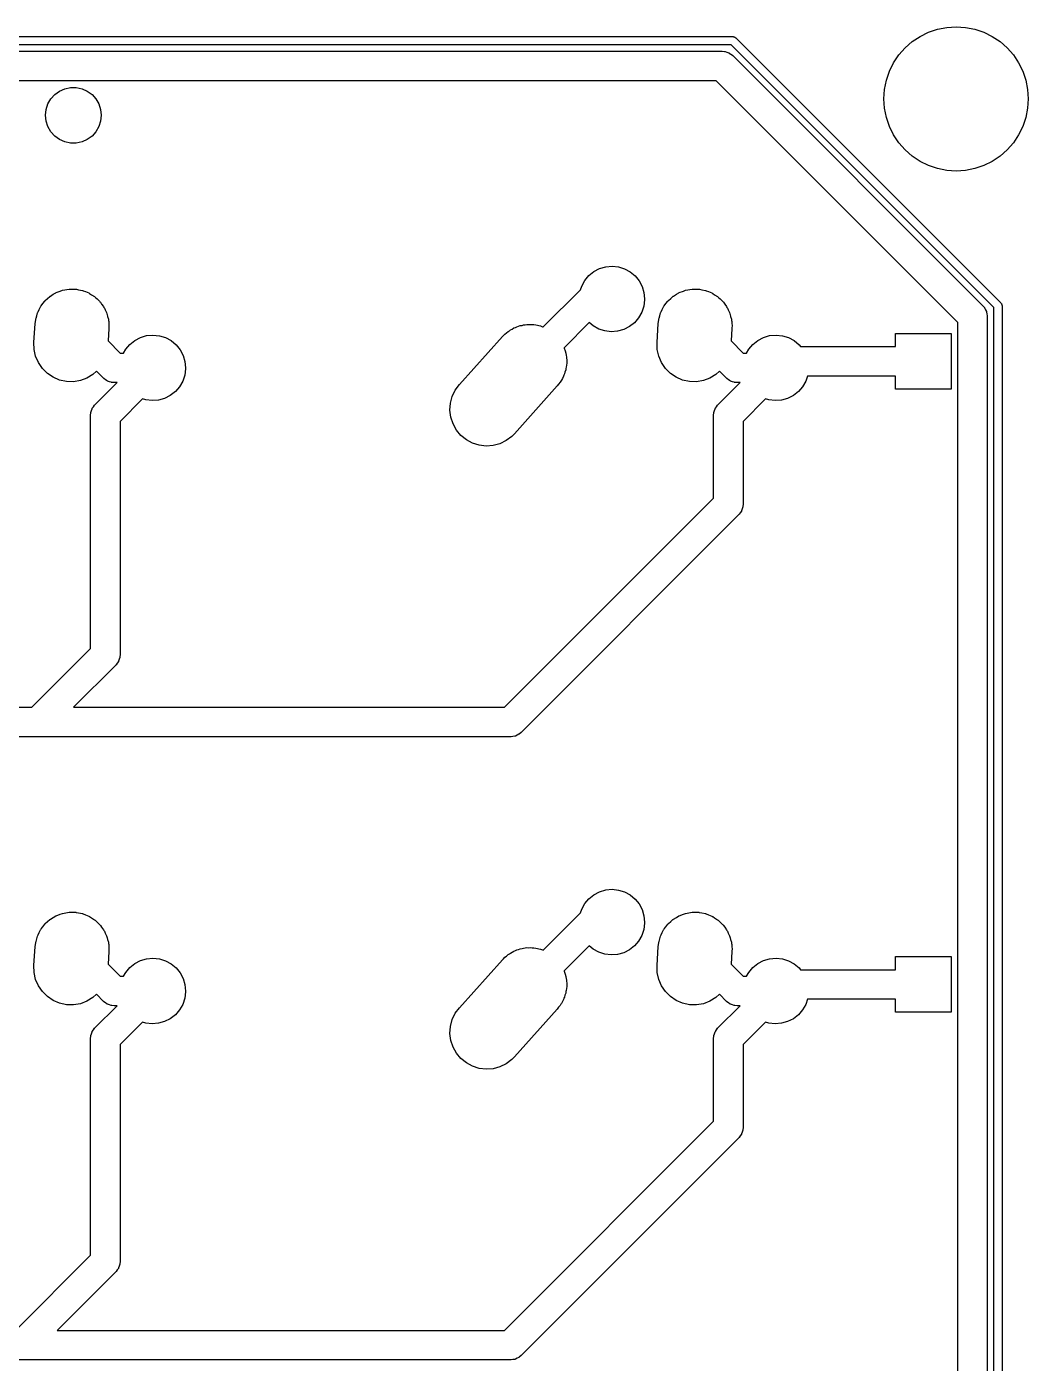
# Model space of a CAD drawing. Extents: x 124.3 to 210.2, y -114.7 to -26.3.
# Drawn here: x 179.66 to 210.2, y -67.05 to -26.3 of the extents above; entities that cross this region are included whole.
import ezdxf

# ---------------------------------------------------------------- set-up
doc = ezdxf.new("R2010")
doc.units = 0
doc.layers.add('BLACK', color=7, linetype='CONTINUOUS')

msp = doc.modelspace()

# ---------------------------------------------------------------- linework, layer by layer
at = {"layer": 'BLACK', "linetype": 'CONTINUOUS'}
for p, q in [((206.9, -26.5947), (207.158, -26.4675)), ((207.158, -26.4675), (207.431, -26.375)), ((207.431, -26.375), (207.713, -26.3188)), ((207.713, -26.3188), (208, -26.3)), ((208, -26.3), (208.287, -26.3188)), ((208.287, -26.3188), (208.569, -26.375)), ((208.569, -26.375), (208.842, -26.4675)), ((208.842, -26.4675), (209.1, -26.5947)), ((146.43, -26.6), (201.191, -26.6)), ((201.139, -26.85), (146.482, -26.85)), ((209.15, -34.8608), (201.139, -26.85)), ((201.191, -26.6), (201.213, -26.6032)), ((201.213, -26.6032), (201.218, -26.6029)), ((201.218, -26.6029), (201.22, -26.6042)), ((201.22, -26.6042), (201.227, -26.6051)), ((201.227, -26.6051), (201.252, -26.6218)), ((201.252, -26.6218), (201.279, -26.6366)), ((201.279, -26.6366), (209.363, -34.7206)), ((206.444, -26.9444), (206.661, -26.7546)), ((206.661, -26.7546), (206.9, -26.5947)), ((209.1, -26.5947), (209.339, -26.7546)), ((209.339, -26.7546), (209.556, -26.9444)), ((146.751, -27.05), (200.87, -27.05)), ((200.87, -27.05), (200.94, -27.0555)), ((200.94, -27.0555), (200.947, -27.0577)), ((200.947, -27.0577), (200.954, -27.058)), ((200.954, -27.058), (201.011, -27.0778)), ((201.011, -27.0778), (201.068, -27.0959)), ((201.068, -27.0959), (201.074, -27.0999)), ((201.074, -27.0999), (201.081, -27.1023)), ((201.081, -27.1023), (201.129, -27.1379)), ((201.129, -27.1379), (201.178, -27.172)), ((201.178, -27.172), (201.182, -27.1776)), ((201.182, -27.1776), (201.188, -27.1818)), ((201.188, -27.1818), (208.818, -34.8118)), ((206.095, -27.4), (206.255, -27.1607)), ((206.255, -27.1607), (206.444, -26.9444)), ((209.556, -26.9444), (209.745, -27.1607)), ((209.745, -27.1607), (209.905, -27.4)), ((205.875, -27.9306), (205.967, -27.6581)), ((205.967, -27.6581), (206.095, -27.4)), ((209.905, -27.4), (210.033, -27.6581)), ((210.033, -27.6581), (210.125, -27.9306)), ((200.684, -27.95), (146.938, -27.95)), ((208.05, -35.3164), (200.684, -27.95)), ((205.819, -28.2128), (205.875, -27.9306)), ((210.125, -27.9306), (210.181, -28.2128)), ((180.303, -28.6543), (180.392, -28.5004)), ((180.392, -28.5004), (180.511, -28.3683)), ((180.511, -28.3683), (180.655, -28.2639)), ((180.655, -28.2639), (180.817, -28.1916)), ((180.817, -28.1916), (180.991, -28.1547)), ((180.991, -28.1547), (181.169, -28.1547)), ((181.169, -28.1547), (181.343, -28.1916)), ((181.343, -28.1916), (181.505, -28.2639)), ((181.505, -28.2639), (181.649, -28.3683)), ((181.649, -28.3683), (181.768, -28.5004)), ((181.768, -28.5004), (181.857, -28.6543)), ((205.8, -28.5), (205.819, -28.2128)), ((205.819, -28.7872), (205.8, -28.5)), ((210.181, -28.2128), (210.2, -28.5)), ((210.2, -28.5), (210.181, -28.7872)), ((180.23, -29), (180.249, -28.8233)), ((180.249, -28.8233), (180.303, -28.6543)), ((181.857, -28.6543), (181.911, -28.8233)), ((181.911, -28.8233), (181.93, -29)), ((205.875, -29.0694), (205.819, -28.7872)), ((210.181, -28.7872), (210.125, -29.0694)), ((180.249, -29.1767), (180.23, -29)), ((180.303, -29.3457), (180.249, -29.1767)), ((181.911, -29.1767), (181.857, -29.3457)), ((181.93, -29), (181.911, -29.1767)), ((205.967, -29.3419), (205.875, -29.0694)), ((210.125, -29.0694), (210.033, -29.3419)), ((180.392, -29.4996), (180.303, -29.3457)), ((180.511, -29.6317), (180.392, -29.4996)), ((180.655, -29.7361), (180.511, -29.6317)), ((180.817, -29.8084), (180.655, -29.7361)), ((181.505, -29.7361), (181.343, -29.8084)), ((181.649, -29.6317), (181.505, -29.7361)), ((181.768, -29.4996), (181.649, -29.6317)), ((181.857, -29.3457), (181.768, -29.4996)), ((206.095, -29.6), (205.967, -29.3419)), ((206.255, -29.8393), (206.095, -29.6)), ((209.905, -29.6), (209.745, -29.8393)), ((210.033, -29.3419), (209.905, -29.6)), ((180.991, -29.8453), (180.817, -29.8084)), ((181.169, -29.8453), (180.991, -29.8453)), ((181.343, -29.8084), (181.169, -29.8453)), ((206.444, -30.0556), (206.255, -29.8393)), ((206.661, -30.2454), (206.444, -30.0556)), ((209.556, -30.0556), (209.339, -30.2454)), ((209.745, -29.8393), (209.556, -30.0556)), ((206.9, -30.4053), (206.661, -30.2454)), ((207.158, -30.5325), (206.9, -30.4053)), ((207.431, -30.625), (207.158, -30.5325)), ((208.842, -30.5325), (208.569, -30.625)), ((209.1, -30.4053), (208.842, -30.5325)), ((209.339, -30.2454), (209.1, -30.4053)), ((207.713, -30.6812), (207.431, -30.625)), ((208, -30.7), (207.713, -30.6812)), ((208.287, -30.6812), (208, -30.7)), ((208.569, -30.625), (208.287, -30.6812)), ((196.8, -33.8855), (196.952, -33.7632)), ((196.952, -33.7632), (197.125, -33.6728)), ((197.125, -33.6728), (197.313, -33.6177)), ((197.313, -33.6177), (197.507, -33.6)), ((197.507, -33.6), (197.701, -33.6204)), ((197.701, -33.6204), (197.888, -33.6781)), ((197.888, -33.6781), (198.059, -33.771)), ((198.059, -33.771), (198.21, -33.8954)), ((196.545, -34.3184), (196.581, -34.2061)), ((196.581, -34.2061), (196.675, -34.035)), ((196.675, -34.035), (196.8, -33.8855)), ((198.21, -33.8954), (198.333, -34.0466)), ((198.333, -34.0466), (198.425, -34.2189)), ((198.425, -34.2189), (198.481, -34.4058)), ((180.224, -34.6456), (180.295, -34.5836)), ((180.295, -34.5836), (180.364, -34.5203)), ((180.364, -34.5203), (180.373, -34.5148)), ((180.373, -34.5148), (180.379, -34.5099)), ((180.379, -34.5099), (180.468, -34.4566)), ((180.468, -34.4566), (180.546, -34.4088)), ((180.546, -34.4088), (180.552, -34.4066)), ((180.552, -34.4066), (180.556, -34.4046)), ((180.556, -34.4046), (180.681, -34.3584)), ((180.681, -34.3584), (180.746, -34.3338)), ((180.746, -34.3338), (180.748, -34.3335)), ((180.748, -34.3335), (180.749, -34.3333)), ((180.749, -34.3333), (180.952, -34.2985)), ((180.952, -34.2985), (180.954, -34.2985)), ((180.954, -34.2985), (180.957, -34.298)), ((180.957, -34.298), (181.02, -34.2994)), ((181.02, -34.2994), (181.158, -34.3012)), ((181.158, -34.3012), (181.164, -34.3025)), ((181.164, -34.3025), (181.171, -34.3027)), ((181.171, -34.3027), (181.24, -34.3176)), ((181.24, -34.3176), (181.36, -34.3413)), ((181.36, -34.3413), (181.37, -34.3456)), ((181.37, -34.3456), (181.38, -34.3476)), ((181.38, -34.3476), (181.446, -34.3758)), ((181.446, -34.3758), (181.551, -34.4176)), ((181.551, -34.4176), (181.564, -34.4262)), ((181.564, -34.4262), (181.576, -34.4313)), ((181.576, -34.4313), (181.635, -34.4707)), ((181.635, -34.4707), (181.725, -34.5275)), ((181.725, -34.5275), (181.74, -34.5415)), ((181.74, -34.5415), (181.754, -34.5506)), ((181.754, -34.5506), (181.802, -34.5989)), ((181.802, -34.5989), (181.876, -34.6672)), ((195.409, -35.4546), (196.545, -34.3184)), ((198.5, -34.6279), (198.475, -34.8215)), ((198.481, -34.4058), (198.5, -34.6)), ((198.5, -34.6), (198.5, -34.6279)), ((199.224, -34.6456), (199.295, -34.5836)), ((199.295, -34.5836), (199.364, -34.5203)), ((199.364, -34.5203), (199.373, -34.5148)), ((199.373, -34.5148), (199.379, -34.5099)), ((199.379, -34.5099), (199.468, -34.4566)), ((199.468, -34.4566), (199.546, -34.4088)), ((199.546, -34.4088), (199.552, -34.4066)), ((199.552, -34.4066), (199.556, -34.4046)), ((199.556, -34.4046), (199.681, -34.3584)), ((199.681, -34.3584), (199.746, -34.3338)), ((199.746, -34.3338), (199.748, -34.3335)), ((199.748, -34.3335), (199.749, -34.3333)), ((199.749, -34.3333), (199.952, -34.2985)), ((199.952, -34.2985), (199.954, -34.2985)), ((199.954, -34.2985), (199.957, -34.298)), ((199.957, -34.298), (200.02, -34.2994)), ((200.02, -34.2994), (200.158, -34.3012)), ((200.158, -34.3012), (200.164, -34.3025)), ((200.164, -34.3025), (200.171, -34.3027)), ((200.171, -34.3027), (200.24, -34.3176)), ((200.24, -34.3176), (200.36, -34.3413)), ((200.36, -34.3413), (200.37, -34.3456)), ((200.37, -34.3456), (200.38, -34.3476)), ((200.38, -34.3476), (200.446, -34.3758)), ((200.446, -34.3758), (200.551, -34.4176)), ((200.551, -34.4176), (200.564, -34.4262)), ((200.564, -34.4262), (200.576, -34.4313)), ((200.576, -34.4313), (200.635, -34.4707)), ((200.635, -34.4707), (200.725, -34.5275)), ((200.725, -34.5275), (200.74, -34.5415)), ((200.74, -34.5415), (200.754, -34.5506)), ((200.754, -34.5506), (200.802, -34.5989)), ((200.802, -34.5989), (200.876, -34.6672)), ((179.963, -35.1113), (179.985, -35.0278)), ((179.985, -35.0278), (179.995, -35.007)), ((179.995, -35.007), (180.001, -34.9895)), ((180.001, -34.9895), (180.039, -34.9164)), ((180.039, -34.9164), (180.078, -34.8355)), ((180.078, -34.8355), (180.09, -34.8202)), ((180.09, -34.8202), (180.096, -34.8073)), ((180.096, -34.8073), (180.151, -34.7385)), ((180.151, -34.7385), (180.206, -34.6643)), ((180.206, -34.6643), (180.217, -34.6543)), ((180.217, -34.6543), (180.224, -34.6456)), ((181.876, -34.6672), (181.891, -34.6875)), ((181.891, -34.6875), (181.905, -34.7014)), ((181.905, -34.7014), (181.942, -34.7559)), ((181.942, -34.7559), (181.999, -34.8322)), ((181.999, -34.8322), (182.012, -34.8589)), ((182.012, -34.8589), (182.025, -34.878)), ((182.025, -34.878), (182.051, -34.9362)), ((182.051, -34.9362), (182.09, -35.0168)), ((182.09, -35.0168), (182.1, -35.0499)), ((198.414, -35.0067), (198.317, -35.1764)), ((198.475, -34.8215), (198.414, -35.0067)), ((198.963, -35.1113), (198.985, -35.0278)), ((198.985, -35.0278), (198.995, -35.007)), ((198.995, -35.007), (199.001, -34.9895)), ((199.001, -34.9895), (199.039, -34.9164)), ((199.039, -34.9164), (199.078, -34.8355)), ((199.078, -34.8355), (199.09, -34.8202)), ((199.09, -34.8202), (199.096, -34.8073)), ((199.096, -34.8073), (199.151, -34.7385)), ((199.151, -34.7385), (199.206, -34.6643)), ((199.206, -34.6643), (199.217, -34.6543)), ((199.217, -34.6543), (199.224, -34.6456)), ((200.876, -34.6672), (200.891, -34.6875)), ((200.891, -34.6875), (200.905, -34.7014)), ((200.905, -34.7014), (200.942, -34.7559)), ((200.942, -34.7559), (200.999, -34.8322)), ((200.999, -34.8322), (201.012, -34.8589)), ((201.012, -34.8589), (201.025, -34.878)), ((201.025, -34.878), (201.051, -34.9362)), ((201.051, -34.9362), (201.09, -35.0168)), ((201.09, -35.0168), (201.1, -35.0499)), ((208.818, -34.8118), (208.864, -34.8655)), ((208.864, -34.8655), (208.867, -34.8718)), ((208.867, -34.8718), (208.872, -34.8771)), ((208.872, -34.8771), (208.898, -34.9311)), ((208.898, -34.9311), (208.926, -34.9842)), ((208.926, -34.9842), (208.927, -34.9913)), ((208.927, -34.9913), (208.93, -34.9977)), ((208.93, -34.9977), (208.939, -35.0569)), ((209.15, -95.1392), (209.15, -34.8608)), ((209.363, -34.7206), (209.377, -34.7384)), ((209.377, -34.7384), (209.38, -34.7415)), ((209.38, -34.7415), (209.381, -34.7442)), ((209.381, -34.7442), (209.385, -34.7493)), ((209.385, -34.7493), (209.391, -34.7794)), ((209.391, -34.7794), (209.4, -34.809)), ((209.4, -34.809), (209.4, -95.191)), ((179.878, -35.9235), (179.917, -35.3435)), ((179.917, -35.3435), (179.93, -35.2343)), ((179.93, -35.2343), (179.937, -35.208)), ((179.937, -35.208), (179.94, -35.1861)), ((179.94, -35.1861), (179.963, -35.1113)), ((182.1, -35.0499), (182.11, -35.0742)), ((182.11, -35.0742), (182.123, -35.1335)), ((182.123, -35.1335), (182.146, -35.215)), ((182.146, -35.215), (182.15, -35.2537)), ((182.15, -35.2537), (182.156, -35.2829)), ((182.156, -35.2829), (182.158, -35.3408)), ((182.158, -35.3408), (182.165, -35.42)), ((182.165, -35.42), (182.163, -35.4789)), ((194.561, -35.4678), (194.602, -35.4476)), ((194.602, -35.4476), (194.654, -35.4334)), ((194.654, -35.4334), (194.709, -35.4133)), ((194.709, -35.4133), (194.761, -35.4044)), ((194.761, -35.4044), (194.809, -35.3914)), ((194.809, -35.3914), (194.859, -35.3876)), ((194.859, -35.3876), (194.912, -35.3785)), ((194.912, -35.3785), (194.969, -35.3792)), ((194.969, -35.3792), (195.022, -35.3752)), ((195.022, -35.3752), (195.068, -35.3805)), ((195.068, -35.3805), (195.118, -35.3812)), ((195.118, -35.3812), (195.178, -35.3931)), ((195.178, -35.3931), (195.234, -35.3996)), ((195.234, -35.3996), (195.275, -35.4124)), ((195.275, -35.4124), (195.32, -35.4213)), ((195.32, -35.4213), (195.381, -35.4457)), ((195.381, -35.4457), (195.409, -35.4546)), ((196.814, -35.3227), (196.047, -36.0897)), ((196.929, -35.4211), (196.814, -35.3227)), ((197.1, -35.5164), (196.929, -35.4211)), ((198.036, -35.4443), (197.862, -35.5323)), ((198.19, -35.3242), (198.036, -35.4443)), ((198.317, -35.1764), (198.19, -35.3242)), ((198.878, -35.9235), (198.917, -35.3435)), ((198.917, -35.3435), (198.93, -35.2343)), ((198.93, -35.2343), (198.937, -35.208)), ((198.937, -35.208), (198.94, -35.1861)), ((198.94, -35.1861), (198.963, -35.1113)), ((201.1, -35.0499), (201.11, -35.0742)), ((201.11, -35.0742), (201.123, -35.1335)), ((201.123, -35.1335), (201.146, -35.215)), ((201.146, -35.215), (201.15, -35.2537)), ((201.15, -35.2537), (201.156, -35.2829)), ((201.156, -35.2829), (201.158, -35.3408)), ((201.158, -35.3408), (201.165, -35.42)), ((201.165, -35.42), (201.163, -35.4789)), ((208.05, -94.6836), (208.05, -35.3164)), ((208.939, -35.0569), (208.95, -35.1159)), ((208.95, -35.1159), (208.949, -35.1229)), ((208.949, -35.1229), (208.95, -35.13)), ((208.95, -35.13), (208.95, -94.87)), ((182.162, -35.4965), (182.136, -35.8794)), ((182.163, -35.4789), (182.162, -35.4905)), ((182.162, -35.4905), (182.162, -35.4965)), ((182.952, -35.8632), (183.125, -35.7728)), ((183.125, -35.7728), (183.313, -35.7177)), ((183.313, -35.7177), (183.507, -35.7)), ((183.507, -35.7), (183.701, -35.7204)), ((183.701, -35.7204), (183.888, -35.7781)), ((183.888, -35.7781), (184.059, -35.871)), ((192.853, -37.2087), (194.163, -35.7487)), ((194.163, -35.7487), (194.178, -35.7332)), ((194.178, -35.7332), (194.184, -35.7256)), ((194.184, -35.7256), (194.195, -35.7155)), ((194.195, -35.7155), (194.24, -35.6706)), ((194.24, -35.6706), (194.289, -35.6338)), ((194.289, -35.6338), (194.339, -35.5899)), ((194.339, -35.5899), (194.377, -35.5671)), ((194.377, -35.5671), (194.411, -35.5418)), ((194.411, -35.5418), (194.462, -35.5165)), ((194.462, -35.5165), (194.516, -35.4846)), ((194.516, -35.4846), (194.561, -35.4678)), ((197.285, -35.5767), (197.1, -35.5164)), ((197.479, -35.5998), (197.285, -35.5767)), ((197.674, -35.5848), (197.479, -35.5998)), ((197.862, -35.5323), (197.674, -35.5848)), ((201.162, -35.4965), (201.136, -35.8794)), ((201.163, -35.4789), (201.162, -35.4905)), ((201.162, -35.4905), (201.162, -35.4965)), ((201.952, -35.8632), (202.125, -35.7728)), ((202.125, -35.7728), (202.313, -35.7177)), ((202.313, -35.7177), (202.507, -35.7)), ((202.507, -35.7), (202.701, -35.7204)), ((202.701, -35.7204), (202.888, -35.7781)), ((202.888, -35.7781), (203.059, -35.871)), ((206.15, -36.05), (206.15, -35.65)), ((206.15, -35.65), (207.85, -35.65)), ((207.85, -35.65), (207.85, -37.35)), ((179.883, -36.1371), (179.878, -35.9235)), ((179.929, -36.3458), (179.883, -36.1371)), ((182.136, -35.8794), (182.506, -36.25)), ((182.506, -36.25), (182.612, -36.25)), ((182.612, -36.25), (182.675, -36.135)), ((182.675, -36.135), (182.8, -35.9855)), ((182.8, -35.9855), (182.952, -35.8632)), ((184.059, -35.871), (184.21, -35.9954)), ((184.21, -35.9954), (184.333, -36.1466)), ((184.333, -36.1466), (184.425, -36.3189)), ((196.047, -36.0897), (196.05, -36.0968)), ((196.05, -36.0968), (196.075, -36.1832)), ((196.075, -36.1832), (196.098, -36.2546)), ((196.098, -36.2546), (196.1, -36.2746)), ((198.883, -36.1371), (198.878, -35.9235)), ((198.929, -36.3458), (198.883, -36.1371)), ((201.136, -35.8794), (201.506, -36.25)), ((201.506, -36.25), (201.612, -36.25)), ((201.612, -36.25), (201.675, -36.135)), ((201.675, -36.135), (201.8, -35.9855)), ((201.8, -35.9855), (201.952, -35.8632)), ((203.059, -35.871), (203.21, -35.9954)), ((203.21, -35.9954), (203.254, -36.05)), ((203.254, -36.05), (206.15, -36.05)), ((180.014, -36.542), (179.929, -36.3458)), ((180.134, -36.7186), (180.014, -36.542)), ((184.425, -36.3189), (184.481, -36.5058)), ((184.481, -36.5058), (184.5, -36.7)), ((196.1, -36.2746), (196.106, -36.295)), ((196.106, -36.295), (196.115, -36.3903)), ((196.114, -36.6219), (196.111, -36.6799)), ((196.123, -36.5589), (196.114, -36.6219)), ((196.115, -36.3903), (196.124, -36.4666)), ((196.124, -36.4666), (196.123, -36.4829)), ((196.123, -36.4829), (196.125, -36.5)), ((196.125, -36.5), (196.123, -36.5589)), ((199.014, -36.542), (198.929, -36.3458)), ((199.134, -36.7186), (199.014, -36.542)), ((180.286, -36.8693), (180.134, -36.7186)), ((180.463, -36.9887), (180.286, -36.8693)), ((180.66, -37.0723), (180.463, -36.9887)), ((180.869, -37.1173), (180.66, -37.0723)), ((181.493, -37.0111), (181.293, -37.0862)), ((181.675, -36.8996), (181.493, -37.0111)), ((181.784, -36.8006), (181.675, -36.8996)), ((182.002, -37.0182), (181.784, -36.8006)), ((182.008, -37.0224), (182.002, -37.0182)), ((182.012, -37.028), (182.008, -37.0224)), ((182.061, -37.0621), (182.012, -37.028)), ((182.109, -37.0977), (182.061, -37.0621)), ((184.475, -36.9215), (184.414, -37.1067)), ((184.5, -36.7279), (184.475, -36.9215)), ((184.5, -36.7), (184.5, -36.7279)), ((195.964, -37.0794), (195.944, -37.1063)), ((195.992, -37.0209), (195.964, -37.0794)), ((196.028, -36.9576), (195.992, -37.0209)), ((196.04, -36.9201), (196.028, -36.9576)), ((196.056, -36.8866), (196.04, -36.9201)), ((196.072, -36.8271), (196.056, -36.8866)), ((196.094, -36.7626), (196.072, -36.8271)), ((196.1, -36.7194), (196.094, -36.7626)), ((196.111, -36.6799), (196.1, -36.7194)), ((199.286, -36.8693), (199.134, -36.7186)), ((199.463, -36.9887), (199.286, -36.8693)), ((199.66, -37.0723), (199.463, -36.9887)), ((199.869, -37.1173), (199.66, -37.0723)), ((200.493, -37.0111), (200.293, -37.0862)), ((200.675, -36.8996), (200.493, -37.0111)), ((200.784, -36.8006), (200.675, -36.8996)), ((201.002, -37.0182), (200.784, -36.8006)), ((201.008, -37.0224), (201.002, -37.0182)), ((201.012, -37.028), (201.008, -37.0224)), ((201.061, -37.0621), (201.012, -37.028)), ((201.109, -37.0977), (201.061, -37.0621)), ((203.466, -36.95), (203.414, -37.1067)), ((206.15, -36.95), (203.466, -36.95)), ((206.15, -37.35), (206.15, -36.95)), ((181.082, -37.122), (180.869, -37.1173)), ((181.293, -37.0862), (181.082, -37.122)), ((181.737, -37.8268), (182.414, -37.15)), ((182.116, -37.1001), (182.109, -37.0977)), ((182.122, -37.1041), (182.116, -37.1001)), ((182.179, -37.1222), (182.122, -37.1041)), ((182.236, -37.142), (182.179, -37.1222)), ((182.243, -37.1423), (182.236, -37.142)), ((182.25, -37.1445), (182.243, -37.1423)), ((182.32, -37.15), (182.25, -37.1445)), ((182.414, -37.15), (182.32, -37.15)), ((184.19, -37.4242), (184.036, -37.5443)), ((184.317, -37.2764), (184.19, -37.4242)), ((184.414, -37.1067), (184.317, -37.2764)), ((192.634, -37.5734), (192.726, -37.3806)), ((192.726, -37.3806), (192.853, -37.2087)), ((195.837, -37.2513), (194.527, -38.7113)), ((195.878, -37.1966), (195.837, -37.2513)), ((195.927, -37.1372), (195.878, -37.1966)), ((195.944, -37.1063), (195.927, -37.1372)), ((200.082, -37.122), (199.869, -37.1173)), ((200.293, -37.0862), (200.082, -37.122)), ((200.737, -37.8268), (201.414, -37.15)), ((201.116, -37.1001), (201.109, -37.0977)), ((201.122, -37.1041), (201.116, -37.1001)), ((201.179, -37.1222), (201.122, -37.1041)), ((201.236, -37.142), (201.179, -37.1222)), ((201.243, -37.1423), (201.236, -37.142)), ((201.25, -37.1445), (201.243, -37.1423)), ((201.32, -37.15), (201.25, -37.1445)), ((201.414, -37.15), (201.32, -37.15)), ((203.19, -37.4242), (203.036, -37.5443)), ((203.317, -37.2764), (203.19, -37.4242)), ((203.414, -37.1067), (203.317, -37.2764)), ((207.85, -37.35), (206.15, -37.35)), ((181.657, -37.9344), (181.693, -37.8862)), ((181.693, -37.8862), (181.727, -37.837)), ((181.727, -37.837), (181.733, -37.8325)), ((181.733, -37.8325), (181.737, -37.8268)), ((183.191, -37.6459), (182.505, -38.3314)), ((183.285, -37.6767), (183.191, -37.6459)), ((183.479, -37.6998), (183.285, -37.6767)), ((183.674, -37.6848), (183.479, -37.6998)), ((183.862, -37.6323), (183.674, -37.6848)), ((184.036, -37.5443), (183.862, -37.6323)), ((192.565, -37.9934), (192.579, -37.7801)), ((192.579, -37.7801), (192.634, -37.5734)), ((200.657, -37.9344), (200.693, -37.8862)), ((200.693, -37.8862), (200.727, -37.837)), ((200.727, -37.837), (200.733, -37.8325)), ((200.733, -37.8325), (200.737, -37.8268)), ((202.191, -37.6459), (201.505, -38.3314)), ((202.285, -37.6767), (202.191, -37.6459)), ((202.479, -37.6998), (202.285, -37.6767)), ((202.674, -37.6848), (202.479, -37.6998)), ((202.862, -37.6323), (202.674, -37.6848)), ((203.036, -37.5443), (202.862, -37.6323)), ((181.605, -38.145), (181.611, -38.0746)), ((181.605, -45.2586), (181.605, -38.145)), ((181.611, -38.0746), (181.613, -38.0678)), ((181.613, -38.0607), (181.633, -38.0042)), ((181.613, -38.0678), (181.613, -38.0607)), ((181.633, -38.0042), (181.651, -37.947)), ((181.651, -37.947), (181.655, -37.9412)), ((181.655, -37.9412), (181.657, -37.9344)), ((192.592, -38.2054), (192.565, -37.9934)), ((192.658, -38.4086), (192.592, -38.2054)), ((200.605, -38.145), (200.611, -38.0746)), ((200.605, -40.6716), (200.605, -38.145)), ((200.611, -38.0746), (200.613, -38.0678)), ((200.613, -38.0607), (200.633, -38.0042)), ((200.613, -38.0678), (200.613, -38.0607)), ((200.633, -38.0042), (200.651, -37.947)), ((200.651, -37.947), (200.655, -37.9412)), ((200.655, -37.9412), (200.657, -37.9344)), ((182.505, -38.3314), (182.505, -45.445)), ((192.762, -38.5956), (192.658, -38.4086)), ((192.899, -38.7597), (192.762, -38.5956)), ((194.527, -38.7113), (194.45, -38.7894)), ((201.505, -38.3314), (201.505, -40.858)), ((193.064, -38.8949), (192.899, -38.7597)), ((193.252, -38.9963), (193.064, -38.8949)), ((193.456, -39.0604), (193.252, -38.9963)), ((193.668, -39.0848), (193.456, -39.0604)), ((193.881, -39.0686), (193.668, -39.0848)), ((194.088, -39.0124), (193.881, -39.0686)), ((194.279, -38.9182), (194.088, -39.0124)), ((194.45, -38.7894), (194.279, -38.9182)), ((194.227, -47.05), (200.605, -40.6716)), ((201.417, -41.1167), (201.383, -41.166)), ((201.453, -41.0685), (201.417, -41.1167)), ((201.455, -41.0618), (201.453, -41.0685)), ((201.459, -41.0559), (201.455, -41.0618)), ((201.477, -40.9988), (201.459, -41.0559)), ((201.497, -40.9423), (201.477, -40.9988)), ((201.499, -40.9284), (201.497, -40.9352)), ((201.497, -40.9352), (201.497, -40.9423)), ((201.505, -40.858), (201.499, -40.9284)), ((201.373, -41.1762), (194.731, -47.8182)), ((201.377, -41.1704), (201.373, -41.1762)), ((201.383, -41.166), (201.377, -41.1704)), ((179.814, -47.05), (181.605, -45.2586)), ((182.477, -45.5858), (182.459, -45.643)), ((182.497, -45.5293), (182.477, -45.5858)), ((182.499, -45.5154), (182.497, -45.5222)), ((182.497, -45.5222), (182.497, -45.5293)), ((182.505, -45.445), (182.499, -45.5154)), ((182.373, -45.7632), (181.086, -47.05)), ((182.377, -45.7575), (182.373, -45.7632)), ((182.383, -45.753), (182.377, -45.7575)), ((182.417, -45.7038), (182.383, -45.753)), ((182.453, -45.6556), (182.417, -45.7038)), ((182.455, -45.6488), (182.453, -45.6556)), ((182.459, -45.643), (182.455, -45.6488)), ((162.586, -47.05), (179.814, -47.05)), ((181.086, -47.05), (194.227, -47.05)), ((194.413, -47.95), (150.5, -47.95)), ((194.42, -47.9489), (194.413, -47.95)), ((194.427, -47.9498), (194.42, -47.9489)), ((194.486, -47.939), (194.427, -47.9498)), ((194.545, -47.9301), (194.486, -47.939)), ((194.552, -47.927), (194.545, -47.9301)), ((194.559, -47.9257), (194.552, -47.927)), ((194.612, -47.8981), (194.559, -47.9257)), ((194.666, -47.8722), (194.612, -47.8981)), ((194.671, -47.8673), (194.666, -47.8722)), ((194.677, -47.8641), (194.671, -47.8673)), ((194.731, -47.8182), (194.677, -47.8641)), ((196.675, -53.035), (196.8, -52.8855)), ((196.8, -52.8855), (196.952, -52.7632)), ((196.952, -52.7632), (197.125, -52.6728)), ((197.125, -52.6728), (197.313, -52.6177)), ((197.313, -52.6177), (197.507, -52.6)), ((197.507, -52.6), (197.701, -52.6204)), ((197.701, -52.6204), (197.888, -52.6781)), ((197.888, -52.6781), (198.059, -52.771)), ((198.059, -52.771), (198.21, -52.8954)), ((198.21, -52.8954), (198.333, -53.0466)), ((180.556, -53.4046), (180.681, -53.3584)), ((180.681, -53.3584), (180.746, -53.3338)), ((180.746, -53.3338), (180.748, -53.3335)), ((180.748, -53.3335), (180.749, -53.3333)), ((180.749, -53.3333), (180.952, -53.2985)), ((180.952, -53.2985), (180.954, -53.2985)), ((180.954, -53.2985), (180.957, -53.298)), ((180.957, -53.298), (181.02, -53.2994)), ((181.02, -53.2994), (181.158, -53.3012)), ((181.158, -53.3012), (181.164, -53.3025)), ((181.164, -53.3025), (181.171, -53.3027)), ((181.171, -53.3027), (181.24, -53.3176)), ((181.24, -53.3176), (181.36, -53.3413)), ((181.36, -53.3413), (181.37, -53.3456)), ((181.37, -53.3456), (181.38, -53.3476)), ((181.38, -53.3476), (181.446, -53.3758)), ((181.446, -53.3758), (181.551, -53.4176)), ((195.409, -54.4546), (196.545, -53.3184)), ((196.545, -53.3184), (196.581, -53.2061)), ((196.581, -53.2061), (196.675, -53.035)), ((198.333, -53.0466), (198.425, -53.2189)), ((198.425, -53.2189), (198.481, -53.4058)), ((199.556, -53.4046), (199.681, -53.3584)), ((199.681, -53.3584), (199.746, -53.3338)), ((199.746, -53.3338), (199.748, -53.3335)), ((199.748, -53.3335), (199.749, -53.3333)), ((199.749, -53.3333), (199.952, -53.2985)), ((199.952, -53.2985), (199.954, -53.2985)), ((199.954, -53.2985), (199.957, -53.298)), ((199.957, -53.298), (200.02, -53.2994)), ((200.02, -53.2994), (200.158, -53.3012)), ((200.158, -53.3012), (200.164, -53.3025)), ((200.164, -53.3025), (200.171, -53.3027)), ((200.171, -53.3027), (200.24, -53.3176)), ((200.24, -53.3176), (200.36, -53.3413)), ((200.36, -53.3413), (200.37, -53.3456)), ((200.37, -53.3456), (200.38, -53.3476)), ((200.38, -53.3476), (200.446, -53.3758)), ((200.446, -53.3758), (200.551, -53.4176)), ((180.096, -53.8073), (180.151, -53.7385)), ((180.151, -53.7385), (180.206, -53.6643)), ((180.206, -53.6643), (180.217, -53.6543)), ((180.217, -53.6543), (180.224, -53.6456)), ((180.224, -53.6456), (180.295, -53.5836)), ((180.295, -53.5836), (180.364, -53.5203)), ((180.364, -53.5203), (180.373, -53.5148)), ((180.373, -53.5148), (180.379, -53.5099)), ((180.379, -53.5099), (180.468, -53.4566)), ((180.468, -53.4566), (180.546, -53.4088)), ((180.546, -53.4088), (180.552, -53.4066)), ((180.552, -53.4066), (180.556, -53.4046)), ((181.551, -53.4176), (181.564, -53.4262)), ((181.564, -53.4262), (181.576, -53.4313)), ((181.576, -53.4313), (181.635, -53.4707)), ((181.635, -53.4707), (181.725, -53.5275)), ((181.725, -53.5275), (181.74, -53.5415)), ((181.74, -53.5415), (181.754, -53.5506)), ((181.754, -53.5506), (181.802, -53.5989)), ((181.802, -53.5989), (181.876, -53.6672)), ((181.876, -53.6672), (181.891, -53.6875)), ((181.891, -53.6875), (181.905, -53.7014)), ((181.905, -53.7014), (181.942, -53.7559)), ((181.942, -53.7559), (181.999, -53.8322)), ((198.5, -53.6279), (198.475, -53.8215)), ((198.481, -53.4058), (198.5, -53.6)), ((198.5, -53.6), (198.5, -53.6279)), ((199.096, -53.8073), (199.151, -53.7385)), ((199.151, -53.7385), (199.206, -53.6643)), ((199.206, -53.6643), (199.217, -53.6543)), ((199.217, -53.6543), (199.224, -53.6456)), ((199.224, -53.6456), (199.295, -53.5836)), ((199.295, -53.5836), (199.364, -53.5203)), ((199.364, -53.5203), (199.373, -53.5148)), ((199.373, -53.5148), (199.379, -53.5099)), ((199.379, -53.5099), (199.468, -53.4566)), ((199.468, -53.4566), (199.546, -53.4088)), ((199.546, -53.4088), (199.552, -53.4066)), ((199.552, -53.4066), (199.556, -53.4046)), ((200.551, -53.4176), (200.564, -53.4262)), ((200.564, -53.4262), (200.576, -53.4313)), ((200.576, -53.4313), (200.635, -53.4707)), ((200.635, -53.4707), (200.725, -53.5275)), ((200.725, -53.5275), (200.74, -53.5415)), ((200.74, -53.5415), (200.754, -53.5506)), ((200.754, -53.5506), (200.802, -53.5989)), ((200.802, -53.5989), (200.876, -53.6672)), ((200.876, -53.6672), (200.891, -53.6875)), ((200.891, -53.6875), (200.905, -53.7014)), ((200.905, -53.7014), (200.942, -53.7559)), ((200.942, -53.7559), (200.999, -53.8322)), ((179.937, -54.208), (179.94, -54.1861)), ((179.94, -54.1861), (179.963, -54.1113)), ((179.963, -54.1113), (179.985, -54.0278)), ((179.985, -54.0278), (179.995, -54.007)), ((179.995, -54.007), (180.001, -53.9895)), ((180.001, -53.9895), (180.039, -53.9164)), ((180.039, -53.9164), (180.078, -53.8355)), ((180.078, -53.8355), (180.09, -53.8202)), ((180.09, -53.8202), (180.096, -53.8073)), ((181.999, -53.8322), (182.012, -53.8589)), ((182.012, -53.8589), (182.025, -53.878)), ((182.025, -53.878), (182.051, -53.9362)), ((182.051, -53.9362), (182.09, -54.0168)), ((182.09, -54.0168), (182.1, -54.0499)), ((182.1, -54.0499), (182.11, -54.0742)), ((182.11, -54.0742), (182.123, -54.1335)), ((182.123, -54.1335), (182.146, -54.215)), ((198.317, -54.1764), (198.19, -54.3242)), ((198.414, -54.0067), (198.317, -54.1764)), ((198.475, -53.8215), (198.414, -54.0067)), ((198.937, -54.208), (198.94, -54.1861)), ((198.94, -54.1861), (198.963, -54.1113)), ((198.963, -54.1113), (198.985, -54.0278)), ((198.985, -54.0278), (198.995, -54.007)), ((198.995, -54.007), (199.001, -53.9895)), ((199.001, -53.9895), (199.039, -53.9164)), ((199.039, -53.9164), (199.078, -53.8355)), ((199.078, -53.8355), (199.09, -53.8202)), ((199.09, -53.8202), (199.096, -53.8073)), ((200.999, -53.8322), (201.012, -53.8589)), ((201.012, -53.8589), (201.025, -53.878)), ((201.025, -53.878), (201.051, -53.9362)), ((201.051, -53.9362), (201.09, -54.0168)), ((201.09, -54.0168), (201.1, -54.0499)), ((201.1, -54.0499), (201.11, -54.0742)), ((201.11, -54.0742), (201.123, -54.1335)), ((201.123, -54.1335), (201.146, -54.215)), ((179.878, -54.9235), (179.917, -54.3435)), ((179.917, -54.3435), (179.93, -54.2343)), ((179.93, -54.2343), (179.937, -54.208)), ((182.162, -54.4965), (182.136, -54.8794)), ((182.146, -54.215), (182.15, -54.2537)), ((182.15, -54.2537), (182.156, -54.2829)), ((182.156, -54.2829), (182.158, -54.3408)), ((182.158, -54.3408), (182.165, -54.42)), ((182.163, -54.4789), (182.162, -54.4905)), ((182.162, -54.4905), (182.162, -54.4965)), ((182.165, -54.42), (182.163, -54.4789)), ((194.289, -54.6338), (194.339, -54.5899)), ((194.339, -54.5899), (194.377, -54.5671)), ((194.377, -54.5671), (194.411, -54.5418)), ((194.411, -54.5418), (194.462, -54.5165)), ((194.462, -54.5165), (194.516, -54.4846)), ((194.516, -54.4846), (194.561, -54.4678)), ((194.561, -54.4678), (194.602, -54.4476)), ((194.602, -54.4476), (194.654, -54.4334)), ((194.654, -54.4334), (194.709, -54.4133)), ((194.709, -54.4133), (194.761, -54.4044)), ((194.761, -54.4044), (194.809, -54.3914)), ((194.809, -54.3914), (194.859, -54.3876)), ((194.859, -54.3876), (194.912, -54.3785)), ((194.912, -54.3785), (194.969, -54.3792)), ((194.969, -54.3792), (195.022, -54.3752)), ((195.022, -54.3752), (195.068, -54.3805)), ((195.068, -54.3805), (195.118, -54.3812)), ((195.118, -54.3812), (195.178, -54.3931)), ((195.178, -54.3931), (195.234, -54.3996)), ((195.234, -54.3996), (195.275, -54.4124)), ((195.275, -54.4124), (195.32, -54.4213)), ((195.32, -54.4213), (195.381, -54.4457)), ((195.381, -54.4457), (195.409, -54.4546)), ((196.814, -54.3227), (196.047, -55.0897)), ((196.929, -54.4211), (196.814, -54.3227)), ((197.1, -54.5164), (196.929, -54.4211)), ((197.285, -54.5767), (197.1, -54.5164)), ((197.479, -54.5998), (197.285, -54.5767)), ((197.674, -54.5848), (197.479, -54.5998)), ((197.862, -54.5323), (197.674, -54.5848)), ((198.036, -54.4443), (197.862, -54.5323)), ((198.19, -54.3242), (198.036, -54.4443)), ((198.878, -54.9235), (198.917, -54.3435)), ((198.917, -54.3435), (198.93, -54.2343)), ((198.93, -54.2343), (198.937, -54.208)), ((201.162, -54.4965), (201.136, -54.8794)), ((201.146, -54.215), (201.15, -54.2537)), ((201.15, -54.2537), (201.156, -54.2829)), ((201.156, -54.2829), (201.158, -54.3408)), ((201.158, -54.3408), (201.165, -54.42)), ((201.163, -54.4789), (201.162, -54.4905)), ((201.162, -54.4905), (201.162, -54.4965)), ((201.165, -54.42), (201.163, -54.4789)), ((179.883, -55.1371), (179.878, -54.9235)), ((182.136, -54.8794), (182.506, -55.25)), ((182.675, -55.135), (182.8, -54.9855)), ((182.8, -54.9855), (182.952, -54.8632)), ((182.952, -54.8632), (183.125, -54.7728)), ((183.125, -54.7728), (183.313, -54.7177)), ((183.313, -54.7177), (183.507, -54.7)), ((183.507, -54.7), (183.701, -54.7204)), ((183.701, -54.7204), (183.888, -54.7781)), ((183.888, -54.7781), (184.059, -54.871)), ((184.059, -54.871), (184.21, -54.9954)), ((184.21, -54.9954), (184.333, -55.1466)), ((192.853, -56.2087), (194.163, -54.7487)), ((194.163, -54.7487), (194.178, -54.7332)), ((194.178, -54.7332), (194.184, -54.7256)), ((194.184, -54.7256), (194.195, -54.7155)), ((194.195, -54.7155), (194.24, -54.6706)), ((194.24, -54.6706), (194.289, -54.6338)), ((198.883, -55.1371), (198.878, -54.9235)), ((201.136, -54.8794), (201.506, -55.25)), ((201.675, -55.135), (201.8, -54.9855)), ((201.8, -54.9855), (201.952, -54.8632)), ((201.952, -54.8632), (202.125, -54.7728)), ((202.125, -54.7728), (202.313, -54.7177)), ((202.313, -54.7177), (202.507, -54.7)), ((202.507, -54.7), (202.701, -54.7204)), ((202.701, -54.7204), (202.888, -54.7781)), ((202.888, -54.7781), (203.059, -54.871)), ((203.059, -54.871), (203.21, -54.9954)), ((203.21, -54.9954), (203.254, -55.05)), ((206.15, -55.05), (206.15, -54.65)), ((206.15, -54.65), (207.85, -54.65)), ((207.85, -54.65), (207.85, -56.35)), ((179.929, -55.3458), (179.883, -55.1371)), ((180.014, -55.542), (179.929, -55.3458)), ((182.506, -55.25), (182.612, -55.25)), ((182.612, -55.25), (182.675, -55.135)), ((184.333, -55.1466), (184.425, -55.3189)), ((184.425, -55.3189), (184.481, -55.5058)), ((196.047, -55.0897), (196.05, -55.0968)), ((196.05, -55.0968), (196.075, -55.1832)), ((196.075, -55.1832), (196.098, -55.2546)), ((196.098, -55.2546), (196.1, -55.2746)), ((196.1, -55.2746), (196.106, -55.295)), ((196.106, -55.295), (196.115, -55.3903)), ((196.115, -55.3903), (196.124, -55.4666)), ((198.929, -55.3458), (198.883, -55.1371)), ((199.014, -55.542), (198.929, -55.3458)), ((201.506, -55.25), (201.612, -55.25)), ((201.612, -55.25), (201.675, -55.135)), ((203.254, -55.05), (206.15, -55.05)), ((180.134, -55.7186), (180.014, -55.542)), ((180.286, -55.8693), (180.134, -55.7186)), ((181.784, -55.8006), (181.675, -55.8996)), ((182.002, -56.0182), (181.784, -55.8006)), ((184.5, -55.7279), (184.475, -55.9215)), ((184.481, -55.5058), (184.5, -55.7)), ((184.5, -55.7), (184.5, -55.7279)), ((196.072, -55.8271), (196.056, -55.8866)), ((196.094, -55.7626), (196.072, -55.8271)), ((196.1, -55.7194), (196.094, -55.7626)), ((196.111, -55.6799), (196.1, -55.7194)), ((196.114, -55.6219), (196.111, -55.6799)), ((196.123, -55.5589), (196.114, -55.6219)), ((196.124, -55.4666), (196.123, -55.4829)), ((196.123, -55.4829), (196.125, -55.5)), ((196.125, -55.5), (196.123, -55.5589)), ((199.134, -55.7186), (199.014, -55.542)), ((199.286, -55.8693), (199.134, -55.7186)), ((200.784, -55.8006), (200.675, -55.8996)), ((201.002, -56.0182), (200.784, -55.8006)), ((180.463, -55.9887), (180.286, -55.8693)), ((180.66, -56.0723), (180.463, -55.9887)), ((180.869, -56.1173), (180.66, -56.0723)), ((181.082, -56.122), (180.869, -56.1173)), ((181.293, -56.0862), (181.082, -56.122)), ((181.493, -56.0111), (181.293, -56.0862)), ((181.675, -55.8996), (181.493, -56.0111)), ((181.737, -56.8268), (182.414, -56.15)), ((182.008, -56.0224), (182.002, -56.0182)), ((182.012, -56.028), (182.008, -56.0224)), ((182.061, -56.0621), (182.012, -56.028)), ((182.109, -56.0977), (182.061, -56.0621)), ((182.116, -56.1001), (182.109, -56.0977)), ((182.122, -56.1041), (182.116, -56.1001)), ((182.179, -56.1222), (182.122, -56.1041)), ((182.236, -56.142), (182.179, -56.1222)), ((182.243, -56.1423), (182.236, -56.142)), ((182.25, -56.1445), (182.243, -56.1423)), ((182.32, -56.15), (182.25, -56.1445)), ((182.414, -56.15), (182.32, -56.15)), ((184.414, -56.1067), (184.317, -56.2764)), ((184.475, -55.9215), (184.414, -56.1067)), ((192.726, -56.3806), (192.853, -56.2087)), ((195.878, -56.1966), (195.837, -56.2513)), ((195.927, -56.1372), (195.878, -56.1966)), ((195.944, -56.1063), (195.927, -56.1372)), ((195.964, -56.0794), (195.944, -56.1063)), ((195.992, -56.0209), (195.964, -56.0794)), ((196.028, -55.9576), (195.992, -56.0209)), ((196.04, -55.9201), (196.028, -55.9576)), ((196.056, -55.8866), (196.04, -55.9201)), ((199.463, -55.9887), (199.286, -55.8693)), ((199.66, -56.0723), (199.463, -55.9887)), ((199.869, -56.1173), (199.66, -56.0723)), ((200.082, -56.122), (199.869, -56.1173)), ((200.293, -56.0862), (200.082, -56.122)), ((200.493, -56.0111), (200.293, -56.0862)), ((200.675, -55.8996), (200.493, -56.0111)), ((200.737, -56.8268), (201.414, -56.15)), ((201.008, -56.0224), (201.002, -56.0182)), ((201.012, -56.028), (201.008, -56.0224)), ((201.061, -56.0621), (201.012, -56.028)), ((201.109, -56.0977), (201.061, -56.0621)), ((201.116, -56.1001), (201.109, -56.0977)), ((201.122, -56.1041), (201.116, -56.1001)), ((201.179, -56.1222), (201.122, -56.1041)), ((201.236, -56.142), (201.179, -56.1222)), ((201.243, -56.1423), (201.236, -56.142)), ((201.25, -56.1445), (201.243, -56.1423)), ((201.32, -56.15), (201.25, -56.1445)), ((201.414, -56.15), (201.32, -56.15)), ((203.414, -56.1067), (203.317, -56.2764)), ((203.466, -55.95), (203.414, -56.1067)), ((206.15, -55.95), (203.466, -55.95)), ((206.15, -56.35), (206.15, -55.95)), ((183.862, -56.6323), (183.674, -56.6848)), ((184.036, -56.5443), (183.862, -56.6323)), ((184.19, -56.4242), (184.036, -56.5443)), ((184.317, -56.2764), (184.19, -56.4242)), ((192.579, -56.7801), (192.634, -56.5734)), ((192.634, -56.5734), (192.726, -56.3806)), ((195.837, -56.2513), (194.527, -57.7113)), ((202.862, -56.6323), (202.674, -56.6848)), ((203.036, -56.5443), (202.862, -56.6323)), ((203.19, -56.4242), (203.036, -56.5443)), ((203.317, -56.2764), (203.19, -56.4242)), ((207.85, -56.35), (206.15, -56.35)), ((181.613, -57.0607), (181.633, -57.0042)), ((181.633, -57.0042), (181.651, -56.947)), ((181.651, -56.947), (181.655, -56.9412)), ((181.655, -56.9412), (181.657, -56.9344)), ((181.657, -56.9344), (181.693, -56.8862)), ((181.693, -56.8862), (181.727, -56.837)), ((181.727, -56.837), (181.733, -56.8325)), ((181.733, -56.8325), (181.737, -56.8268)), ((183.191, -56.6459), (182.505, -57.3314)), ((183.285, -56.6767), (183.191, -56.6459)), ((183.479, -56.6998), (183.285, -56.6767)), ((183.674, -56.6848), (183.479, -56.6998)), ((192.565, -56.9934), (192.579, -56.7801)), ((192.592, -57.2054), (192.565, -56.9934)), ((200.613, -57.0607), (200.633, -57.0042)), ((200.633, -57.0042), (200.651, -56.947)), ((200.651, -56.947), (200.655, -56.9412)), ((200.655, -56.9412), (200.657, -56.9344)), ((200.657, -56.9344), (200.693, -56.8862)), ((200.693, -56.8862), (200.727, -56.837)), ((200.727, -56.837), (200.733, -56.8325)), ((200.733, -56.8325), (200.737, -56.8268)), ((202.191, -56.6459), (201.505, -57.3314)), ((202.285, -56.6767), (202.191, -56.6459)), ((202.479, -56.6998), (202.285, -56.6767)), ((202.674, -56.6848), (202.479, -56.6998)), ((181.605, -57.145), (181.611, -57.0746)), ((181.605, -63.7586), (181.605, -57.145)), ((181.611, -57.0746), (181.613, -57.0678)), ((181.613, -57.0678), (181.613, -57.0607)), ((182.505, -57.3314), (182.505, -63.945)), ((192.658, -57.4086), (192.592, -57.2054)), ((192.762, -57.5956), (192.658, -57.4086)), ((200.605, -57.145), (200.611, -57.0746)), ((200.605, -59.6716), (200.605, -57.145)), ((200.611, -57.0746), (200.613, -57.0678)), ((200.613, -57.0678), (200.613, -57.0607)), ((201.505, -57.3314), (201.505, -59.858)), ((192.899, -57.7597), (192.762, -57.5956)), ((193.064, -57.8949), (192.899, -57.7597)), ((194.45, -57.7894), (194.279, -57.9182)), ((194.527, -57.7113), (194.45, -57.7894)), ((193.252, -57.9963), (193.064, -57.8949)), ((193.456, -58.0604), (193.252, -57.9963)), ((193.668, -58.0848), (193.456, -58.0604)), ((193.881, -58.0686), (193.668, -58.0848)), ((194.088, -58.0124), (193.881, -58.0686)), ((194.279, -57.9182), (194.088, -58.0124)), ((194.227, -66.05), (200.605, -59.6716)), ((201.505, -59.858), (201.499, -59.9284)), ((201.373, -60.1762), (194.731, -66.8182)), ((201.377, -60.1704), (201.373, -60.1762)), ((201.383, -60.166), (201.377, -60.1704)), ((201.417, -60.1167), (201.383, -60.166)), ((201.453, -60.0685), (201.417, -60.1167)), ((201.455, -60.0618), (201.453, -60.0685)), ((201.459, -60.0559), (201.455, -60.0618)), ((201.477, -59.9988), (201.459, -60.0559)), ((201.497, -59.9423), (201.477, -59.9988)), ((201.499, -59.9284), (201.497, -59.9352)), ((201.497, -59.9352), (201.497, -59.9423)), ((179.314, -66.05), (181.605, -63.7586)), ((182.505, -63.945), (182.499, -64.0154)), ((182.373, -64.2632), (180.586, -66.05)), ((182.377, -64.2575), (182.373, -64.2632)), ((182.383, -64.253), (182.377, -64.2575)), ((182.417, -64.2038), (182.383, -64.253)), ((182.453, -64.1556), (182.417, -64.2038)), ((182.455, -64.1488), (182.453, -64.1556)), ((182.459, -64.143), (182.455, -64.1488)), ((182.477, -64.0858), (182.459, -64.143)), ((182.497, -64.0293), (182.477, -64.0858)), ((182.499, -64.0154), (182.497, -64.0222)), ((182.497, -64.0222), (182.497, -64.0293)), ((180.586, -66.05), (194.227, -66.05)), ((194.731, -66.8182), (194.677, -66.8641)), ((194.413, -66.95), (150.5, -66.95)), ((194.42, -66.9489), (194.413, -66.95)), ((194.427, -66.9498), (194.42, -66.9489)), ((194.486, -66.939), (194.427, -66.9498)), ((194.545, -66.9301), (194.486, -66.939)), ((194.552, -66.927), (194.545, -66.9301)), ((194.559, -66.9257), (194.552, -66.927)), ((194.612, -66.8981), (194.559, -66.9257)), ((194.666, -66.8722), (194.612, -66.8981)), ((194.671, -66.8673), (194.666, -66.8722)), ((194.677, -66.8641), (194.671, -66.8673))]:
    msp.add_line(p, q, dxfattribs=at)

doc.saveas('drawing.dxf')
